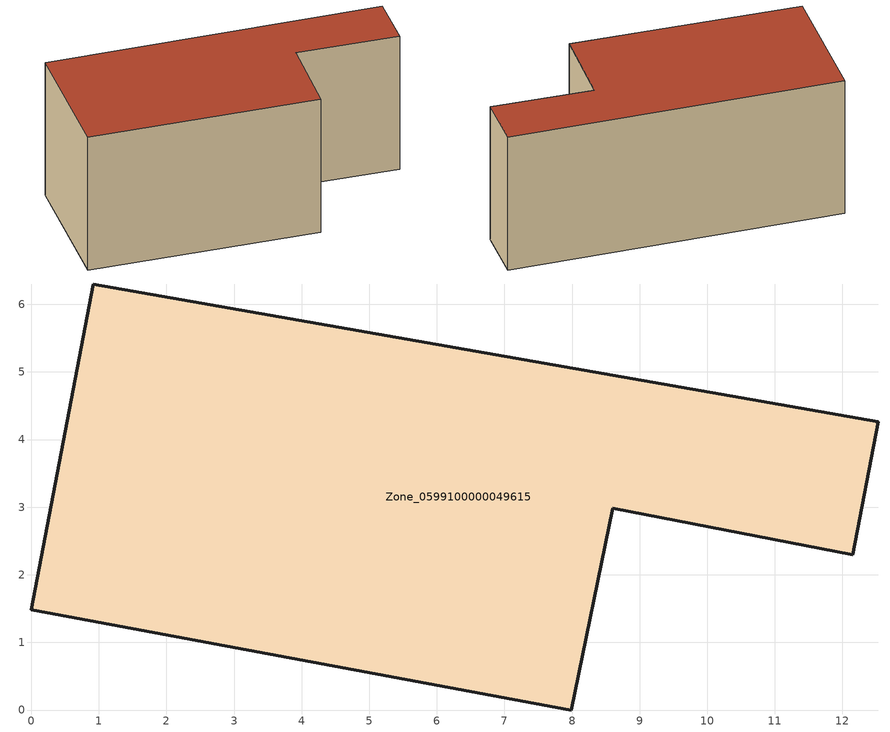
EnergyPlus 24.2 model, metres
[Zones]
Zone_0599100000049615
 floor ground (C_G): 8.61,2.98 7.99,0 0,1.48 0.92,6.3 12.53,4.26 12.15,2.3 z0
 wall outside (C_F): 0.92,6.3 0,1.48 7.99,0 8.61,2.98 12.15,2.3 12.53,4.26 0.92,6.3 z0:5.22
 roof outside (C_R): 12.15,2.3 12.53,4.26 0.92,6.3 0,1.48 7.99,0 8.61,2.98 z5.22
[BUILDING]
Pand.0599100000049615: North Axis=0; Terrain=City; Loads Convergence Tolerance Value=0.04; Temperature Convergence Tolerance Value=0.4; Solar Distribution=FullExterior; Maximum Number of Warmup Days=25; Minimum Number of Warmup Days=1
[Site:Location]
Rotterdam.The.Hague.AP_ZH_NLD Design_Conditions: Latitude=51.96; Longitude=4.45; Time Zone=1; Elevation=-4.5
[SITE:GROUNDTEMPERATURE:BUILDINGSURFACE]
18, 18, 18, 18, 18, 18, 18, 18, 18, 18, 18, 18
[MATERIAL] Thermal Absorptance=0.9; Solar Absorptance=0.7; Visible Absorptance=0.7
Name | Roughness | Thickness | Conductivity | Density | Specific Heat
G.TI.1946 | MediumSmooth | 0.15 | 1 | 540 | 1210
F.TI.1946 | Rough | 0.3 | 0.857143 | 1920 | 840
R.TI.1946 | MediumRough | 0.2 | 0.1 | 1500 | 1000
[CONSTRUCTION]
C_G: G.TI.1946
C_F: F.TI.1946
C_R: R.TI.1946
[ZONE]
Zone_0599100000049615: Type=1; Multiplier=1; Ceiling Height=Autocalculate; Volume=Autocalculate; Floor Area=autocalculate; Part of Total Floor Area=Yes
[ZONEINFILTRATION:DESIGNFLOWRATE]
Infil_Zone_0599100000049615: Zone or ZoneList or Space or SpaceList=Zone_0599100000049615; Schedule=AlwaysOn; Design Flow Rate Calculation Method=Flow/Area; Flow Rate per Floor Area=0.003; Constant Term Coefficient=1; Temperature Term Coefficient=0; Velocity Term Coefficient=0; Velocity Squared Term Coefficient=0
[HVACTEMPLATE:ZONE:IDEALLOADSAIRSYSTEM]
Zone_0599100000049615: Maximum Heating Supply Air Temperature=50; Minimum Cooling Supply Air Temperature=13; Maximum Heating Supply Air Humidity Ratio=0.0156; Minimum Cooling Supply Air Humidity Ratio=0.0077; Heating Limit=NoLimit; Cooling Limit=NoLimit; Dehumidification Control Type=ConstantSensibleHeatRatio; Cooling Sensible Heat Ratio=0.7; Dehumidification Setpoint=60; Humidification Control Type=None; Humidification Setpoint=30; Outdoor Air Method=None; Outdoor Air Flow Rate per Person=0.00944; Outdoor Air Flow Rate per Zone Floor Area=0; Outdoor Air Flow Rate per Zone=0; Demand Controlled Ventilation Type=None; Outdoor Air Economizer Type=NoEconomizer; Heat Recovery Type=None; Sensible Heat Recovery Effectiveness=0.7; Latent Heat Recovery Effectiveness=0.65
[ZONECONTROL:THERMOSTAT]
ThermostatControl_Zone_0599100000049615: Zone or ZoneList=Zone_0599100000049615; Control Type Schedule=DualSetpointControlType; Control 1=Thermostat_Zone_0599100000049615; Temperature Difference Between Cutout And Setpoint=0
[THERMOSTATSETPOINT:DUALSETPOINT]
Thermostat_Zone_0599100000049615: Heating Setpoint Temperature Schedule=HeatingSetpoint_Zone_0599100000049615; Cooling Setpoint Temperature Schedule=CoolingSetpoint_Zone_0599100000049615
[SCHEDULE:COMPACT]
HeatingSetpoint_Zone_0599100000049615: Through: 12/31, For: AllDays, Until: 24:00, 21
CoolingSetpoint_Zone_0599100000049615: Through: 12/31, For: AllDays, Until: 24:00, 24
DualSetpointControlType: Through: 12/31, For: AllDays, Until: 24:00, 4
AlwaysOn: Through: 12/31, For: AllDays, Until: 24:00, 1
